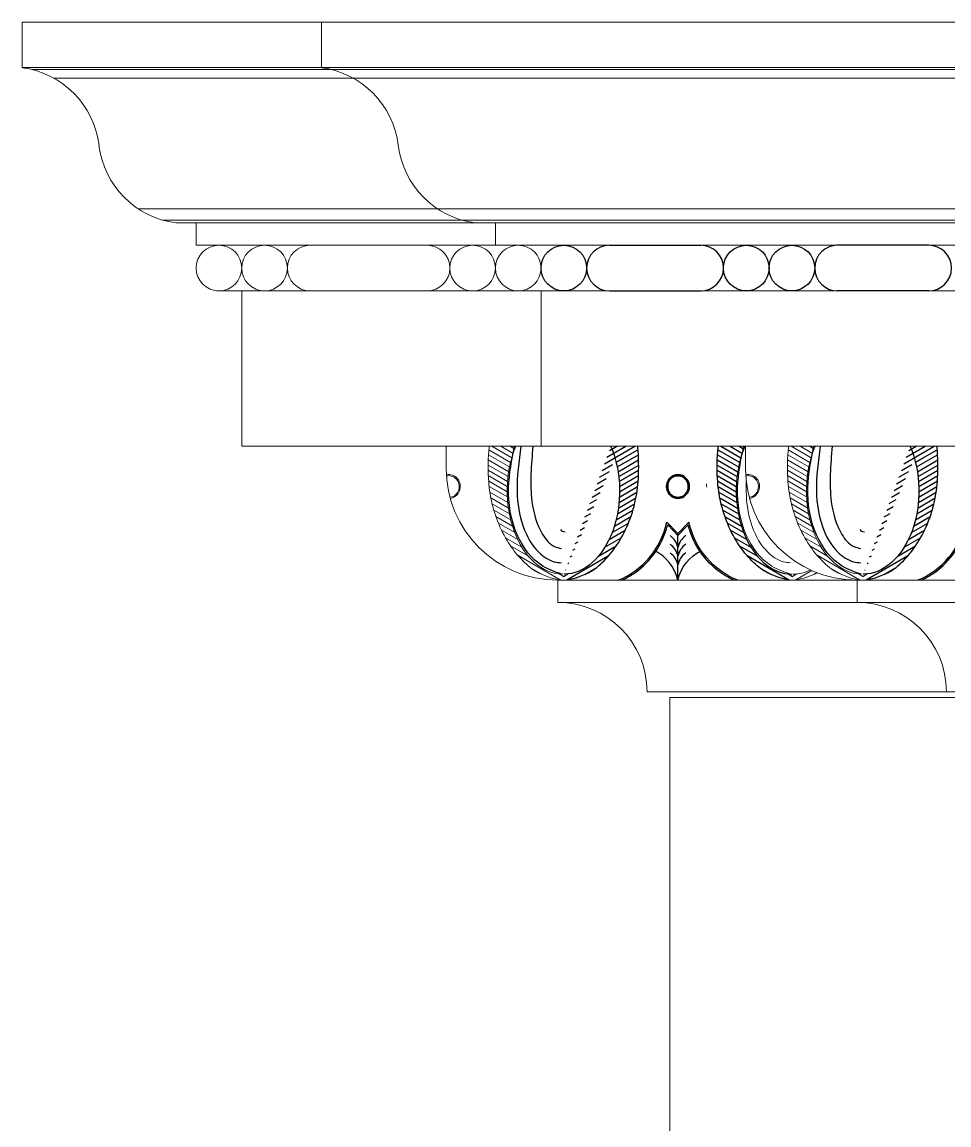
# Model space of a CAD drawing. Header units: millimetres. Extents: x -942 to 1387, y 0 to 1964.
# Drawn here: x -942.1 to -779.5, y 1279.7 to 1473.2 of the extents above; entities that cross this region are included whole.
import ezdxf

# ---------------------------------------------------------------- set-up
doc = ezdxf.new("R2010")
doc.units = ezdxf.units.MM
doc.layers.add('ceco.net 174', color=7, linetype='Continuous')

msp = doc.modelspace()

# ---------------------------------------------------------------- hatches: boundary and pattern name
at = {"layer": 'ceco.net 174'}
h = msp.add_hatch(dxfattribs=at)
h.set_pattern_fill('LINE', color=256, scale=0.25, angle=30, style=0)
h.set_pattern_definition([(30, (-2710.0168, -743.5128), (-0.396875, 0.68740766), [])])
edge = h.paths.add_edge_path()
edge.add_spline(control_points=[(-846.36, 1375.37), (-845.45, 1375.54), (-843.87, 1376.05), (-841.74, 1377.01), (-839.21, 1379.42), (-837.06, 1382.39), (-835.53, 1385.6), (-834.42, 1389.34), (-833.88, 1393.3), (-833.94, 1396.84), (-834.13, 1398.72), (-834.14, 1398.77)], knot_values=[0, 0, 0, 0, 1.778216, 4.322494, 7.679394, 11.44971, 16.024111, 18.840232, 22.952868, 27.800435, 27.933116, 27.933116, 27.933116, 27.933116], degree=3, periodic=0)
edge.add_line((-834.14, 1398.77), (-838.82, 1398.77))
edge.add_ellipse((-847.07, 1390.95), major_axis=(0, -14.6), ratio=0.669184, start_angle=0, end_angle=122.3722, ccw=False)
edge.add_line((-847.07, 1376.35), (-847.16, 1376.35))
edge.add_line((-847.16, 1376.35), (-847.16, 1375.37))
edge.add_line((-847.16, 1375.37), (-846.36, 1375.37))
h = msp.add_hatch(dxfattribs=at)
h.set_pattern_fill('LINE', color=256, scale=0.25, angle=30, style=0)
h.set_pattern_definition([(30, (-2710.0168, -743.5128), (-0.396875, 0.68740766), [])])
edge = h.paths.add_edge_path()
edge.add_spline(control_points=[(-846.36, 1375.37), (-845.45, 1375.54), (-843.87, 1376.05), (-841.74, 1377.01), (-839.21, 1379.42), (-837.06, 1382.39), (-835.53, 1385.6), (-834.42, 1389.34), (-833.88, 1393.3), (-833.94, 1396.84), (-834.13, 1398.72), (-834.14, 1398.77)], knot_values=[0, 0, 0, 0, 1.778216, 4.322494, 7.679394, 11.44971, 16.024111, 18.840232, 22.952868, 27.800435, 27.933116, 27.933116, 27.933116, 27.933116], degree=3, periodic=0)
edge.add_line((-834.14, 1398.77), (-838.82, 1398.77))
edge.add_ellipse((-847.07, 1390.95), major_axis=(0, 14.6), ratio=0.669184, start_angle=180, end_angle=302.3722, ccw=False)
edge.add_line((-847.07, 1376.35), (-847.16, 1376.35))
edge.add_line((-847.16, 1376.35), (-847.16, 1375.37))
edge.add_line((-847.16, 1375.37), (-846.36, 1375.37))
h = msp.add_hatch(dxfattribs=at)
h.set_pattern_fill('LINE', color=256, scale=0.25, angle=30, style=0)
h.set_pattern_definition([(150, (1055.8703, -743.5128), (0.396875, 0.68740766), [])])
edge = h.paths.add_edge_path()
edge.add_spline(control_points=[(-807.79, 1375.37), (-808.69, 1375.54), (-810.28, 1376.05), (-812.4, 1377.01), (-814.93, 1379.42), (-817.09, 1382.39), (-818.62, 1385.6), (-819.72, 1389.34), (-820.27, 1393.3), (-820.21, 1396.84), (-820.01, 1398.72), (-820.01, 1398.77)], knot_values=[0, 0, 0, 0, 1.778216, 4.322494, 7.679394, 11.44971, 16.024111, 18.840232, 22.952868, 27.800435, 27.933116, 27.933116, 27.933116, 27.933116], degree=3, periodic=0)
edge.add_line((-820.01, 1398.77), (-815.33, 1398.77))
edge.add_ellipse((-807.07, 1390.95), major_axis=(0, -14.6), ratio=0.669184, start_angle=237.6278, end_angle=360)
edge.add_line((-807.07, 1376.35), (-806.99, 1376.35))
edge.add_line((-806.99, 1376.35), (-806.99, 1375.37))
edge.add_line((-806.99, 1375.37), (-807.79, 1375.37))
h = msp.add_hatch(dxfattribs=at)
h.set_pattern_fill('LINE', color=256, scale=0.25, angle=30, style=0)
h.set_pattern_definition([(150, (1055.8703, -743.5128), (0.396875, 0.68740766), [])])
edge = h.paths.add_edge_path()
edge.add_spline(control_points=[(-807.79, 1375.37), (-808.69, 1375.54), (-810.28, 1376.05), (-812.4, 1377.01), (-814.93, 1379.42), (-817.09, 1382.39), (-818.62, 1385.6), (-819.72, 1389.34), (-820.27, 1393.3), (-820.21, 1396.84), (-820.01, 1398.72), (-820.01, 1398.77)], knot_values=[0, 0, 0, 0, 1.778216, 4.322494, 7.679394, 11.44971, 16.024111, 18.840232, 22.952868, 27.800435, 27.933116, 27.933116, 27.933116, 27.933116], degree=3, periodic=0)
edge.add_line((-820.01, 1398.77), (-815.33, 1398.77))
edge.add_ellipse((-807.07, 1390.95), major_axis=(0, 14.6), ratio=0.669184, start_angle=57.6278, end_angle=180)
edge.add_line((-807.07, 1376.35), (-806.99, 1376.35))
edge.add_line((-806.99, 1376.35), (-806.99, 1375.37))
edge.add_line((-806.99, 1375.37), (-807.79, 1375.37))
h = msp.add_hatch(dxfattribs=at)
h.set_pattern_fill('LINE', color=256, scale=0.25, angle=30, style=0)
h.set_pattern_definition([(30, (-2657.5168, -743.5128), (-0.396875, 0.68740766), [])])
edge = h.paths.add_edge_path()
edge.add_spline(control_points=[(-793.86, 1375.37), (-792.95, 1375.54), (-791.37, 1376.05), (-789.24, 1377.01), (-786.71, 1379.42), (-784.56, 1382.39), (-783.03, 1385.6), (-781.92, 1389.34), (-781.38, 1393.3), (-781.44, 1396.84), (-781.63, 1398.72), (-781.64, 1398.77)], knot_values=[0, 0, 0, 0, 1.778216, 4.322494, 7.679394, 11.44971, 16.024111, 18.840232, 22.952868, 27.800435, 27.933116, 27.933116, 27.933116, 27.933116], degree=3, periodic=0)
edge.add_line((-781.64, 1398.77), (-786.32, 1398.77))
edge.add_ellipse((-794.57, 1390.95), major_axis=(0, 14.6), ratio=0.669184, start_angle=180, end_angle=302.3722, ccw=False)
edge.add_line((-794.57, 1376.35), (-794.66, 1376.35))
edge.add_line((-794.66, 1376.35), (-794.66, 1375.37))
edge.add_line((-794.66, 1375.37), (-793.86, 1375.37))
h = msp.add_hatch(dxfattribs=at)
h.set_pattern_fill('LINE', color=256, scale=0.25, angle=30, style=0)
h.set_pattern_definition([(30, (-2657.5168, -743.5128), (-0.396875, 0.68740766), [])])
edge = h.paths.add_edge_path()
edge.add_spline(control_points=[(-793.86, 1375.37), (-792.95, 1375.54), (-791.37, 1376.05), (-789.24, 1377.01), (-786.71, 1379.42), (-784.56, 1382.39), (-783.03, 1385.6), (-781.92, 1389.34), (-781.38, 1393.3), (-781.44, 1396.84), (-781.63, 1398.72), (-781.64, 1398.77)], knot_values=[0, 0, 0, 0, 1.778216, 4.322494, 7.679394, 11.44971, 16.024111, 18.840232, 22.952868, 27.800435, 27.933116, 27.933116, 27.933116, 27.933116], degree=3, periodic=0)
edge.add_line((-781.64, 1398.77), (-786.32, 1398.77))
edge.add_ellipse((-794.57, 1390.95), major_axis=(0, -14.6), ratio=0.669184, start_angle=0, end_angle=122.3722, ccw=False)
edge.add_line((-794.57, 1376.35), (-794.66, 1376.35))
edge.add_line((-794.66, 1376.35), (-794.66, 1375.37))
edge.add_line((-794.66, 1375.37), (-793.86, 1375.37))

# ---------------------------------------------------------------- linework, layer by layer
at = {"layer": 'ceco.net 174', "lineweight": 5}
for p, q in [((-942.12, 1473.2), (-942.12, 1465.2)), ((0, 1473.2), (-942.12, 1473.2)), ((-889.62, 1473.2), (-889.62, 1465.2)), ((-942.12, 1465.2), (0, 1465.2)), ((-940.37, 1464.87), (0, 1464.87)), ((-936.56, 1463.37), (0, 1463.37)), ((-921.78, 1440.46), (0, 1440.46)), ((-917.5, 1438.46), (0, 1438.46)), ((-915.13, 1437.96), (0, 1437.96)), ((-911.58, 1434.04), (-911.58, 1437.96)), ((-859.08, 1434.04), (-859.08, 1437.96)), ((-911.58, 1434.04), (0, 1434.04)), ((-899.58, 1434.04), (-871.08, 1434.04)), ((-908.04, 1426.04), (0, 1426.04)), ((-903.58, 1426.04), (-903.58, 1398.8)), ((-891.58, 1426.04), (-871.08, 1426.04)), ((-851.08, 1426.04), (-851.08, 1398.8)), ((-903.58, 1398.8), (0, 1398.8)), ((-867.72, 1394.88), (-867.72, 1398.8)), ((-856.6, 1395.15), (-860.3, 1397.29)), ((-856.42, 1395.96), (-860.24, 1398.17)), ((-856.21, 1396.76), (-859.69, 1398.77)), ((-855.97, 1397.53), (-858.11, 1398.77)), ((-855.69, 1398.29), (-856.52, 1398.77)), ((-838.63, 1398.29), (-837.8, 1398.77)), ((-838.35, 1397.53), (-836.21, 1398.77)), ((-838.11, 1396.76), (-834.63, 1398.77)), ((-837.9, 1395.96), (-834.08, 1398.17)), ((-837.72, 1395.15), (-834.01, 1397.29)), ((-815.22, 1394.88), (-815.22, 1398.8)), ((-804.1, 1395.15), (-807.8, 1397.29)), ((-803.92, 1395.96), (-807.74, 1398.17)), ((-803.71, 1396.76), (-807.19, 1398.77)), ((-803.47, 1397.53), (-805.61, 1398.77)), ((-803.19, 1398.29), (-804.02, 1398.77)), ((-786.13, 1398.29), (-785.3, 1398.77)), ((-785.85, 1397.53), (-783.71, 1398.77)), ((-785.61, 1396.76), (-782.13, 1398.77)), ((-785.4, 1395.96), (-781.58, 1398.17)), ((-785.22, 1395.15), (-781.51, 1397.29)), ((-856.87, 1393.47), (-860.37, 1395.49)), ((-856.75, 1394.32), (-860.35, 1396.4)), ((-837.57, 1394.32), (-833.97, 1396.4)), ((-837.45, 1393.47), (-833.95, 1395.49)), ((-804.37, 1393.47), (-807.87, 1395.49)), ((-804.25, 1394.32), (-807.85, 1396.4)), ((-785.07, 1394.32), (-781.47, 1396.4)), ((-784.95, 1393.47), (-781.45, 1395.49)), ((-856.95, 1392.6), (-860.36, 1394.57)), ((-857, 1391.72), (-860.33, 1393.64)), ((-837.37, 1392.6), (-833.96, 1394.57)), ((-837.32, 1391.72), (-833.98, 1393.64)), ((-804.45, 1392.6), (-807.86, 1394.57)), ((-804.5, 1391.72), (-807.83, 1393.64)), ((-784.87, 1392.6), (-781.46, 1394.57)), ((-784.82, 1391.72), (-781.48, 1393.64)), ((-857.02, 1390.81), (-860.28, 1392.69)), ((-856.99, 1389.88), (-860.19, 1391.72)), ((-837.33, 1389.88), (-834.13, 1391.72)), ((-837.3, 1390.81), (-834.04, 1392.69)), ((-804.52, 1390.81), (-807.78, 1392.69)), ((-804.49, 1389.88), (-807.69, 1391.72)), ((-784.83, 1389.88), (-781.63, 1391.72)), ((-784.8, 1390.81), (-781.54, 1392.69)), ((-856.92, 1388.92), (-860.06, 1390.73)), ((-856.81, 1387.94), (-859.88, 1389.71)), ((-837.51, 1387.94), (-834.44, 1389.71)), ((-837.4, 1388.92), (-834.26, 1390.73)), ((-804.42, 1388.92), (-807.56, 1390.73)), ((-804.31, 1387.94), (-807.38, 1389.71)), ((-785.01, 1387.94), (-781.94, 1389.71)), ((-784.9, 1388.92), (-781.76, 1390.73)), ((-856.64, 1386.92), (-859.65, 1388.66)), ((-856.41, 1385.87), (-859.36, 1387.58)), ((-837.91, 1385.87), (-834.96, 1387.58)), ((-837.68, 1386.92), (-834.67, 1388.66)), ((-804.14, 1386.92), (-807.15, 1388.66)), ((-803.91, 1385.87), (-806.86, 1387.58)), ((-785.41, 1385.87), (-782.46, 1387.58)), ((-785.18, 1386.92), (-782.17, 1388.66)), ((-856.1, 1384.78), (-859, 1386.46)), ((-838.22, 1384.78), (-835.32, 1386.46)), ((-803.6, 1384.78), (-806.5, 1386.46)), ((-785.72, 1384.78), (-782.82, 1386.46)), ((-855.7, 1383.63), (-858.56, 1385.28)), ((-855.17, 1382.41), (-858.01, 1384.05)), ((-839.15, 1382.41), (-836.31, 1384.05)), ((-838.62, 1383.63), (-835.76, 1385.28)), ((-803.2, 1383.63), (-806.06, 1385.28)), ((-802.67, 1382.41), (-805.51, 1384.05)), ((-786.65, 1382.41), (-783.81, 1384.05)), ((-786.12, 1383.63), (-783.26, 1385.28)), ((-854.44, 1381.07), (-857.32, 1382.74)), ((-839.88, 1381.07), (-837, 1382.74)), ((-801.94, 1381.07), (-804.82, 1382.74)), ((-787.38, 1381.07), (-784.5, 1382.74)), ((-853.31, 1379.5), (-856.43, 1381.3)), ((-847.74, 1375.37), (-855.17, 1379.66)), ((-846.58, 1375.37), (-839.15, 1379.66)), ((-841.01, 1379.5), (-837.89, 1381.3)), ((-800.81, 1379.5), (-803.93, 1381.3)), ((-795.24, 1375.37), (-802.67, 1379.66)), ((-794.08, 1375.37), (-786.65, 1379.66)), ((-788.51, 1379.5), (-785.39, 1381.3)), ((-850.89, 1376.27), (-852.82, 1377.38)), ((-847.16, 1375.95), (-847.91, 1376.38)), ((-847.16, 1375.95), (-846.41, 1376.38)), ((-843.43, 1376.27), (-841.5, 1377.38)), ((-806.99, 1375.95), (-806.24, 1376.38)), ((-806.41, 1375.37), (-803.6, 1376.99)), ((-803.25, 1376.27), (-802.67, 1376.61)), ((-798.39, 1376.27), (-800.32, 1377.38)), ((-794.66, 1375.95), (-795.41, 1376.38)), ((-794.66, 1375.95), (-793.91, 1376.38)), ((-790.93, 1376.27), (-789, 1377.38)), ((-848.14, 1371.39), (-848.14, 1375.3)), ((-848.14, 1375.3), (0, 1375.3)), ((-795.64, 1371.39), (-795.64, 1375.3)), ((-848.14, 1371.39), (0, 1371.39)), ((-832.48, 1355.72), (0, 1355.72)), ((-828.48, 1354.73), (0, 1354.73)), ((-828.48, 1354.73), (-828.48, 1189.3))]:
    msp.add_line(p, q, dxfattribs=at)
at = {"layer": 'ceco.net 174'}
for p, q in [((-839.08, 1434.04), (-822.98, 1434.04)), ((-783.08, 1434.04), (-799.19, 1434.04)), ((-839.08, 1426.04), (-822.98, 1426.04)), ((-783.08, 1426.04), (-799.19, 1426.04)), ((-829, 1385.49), (-827.07, 1383.5)), ((-829, 1385.49), (-827.07, 1383.5)), ((-825.15, 1385.49), (-827.07, 1383.5)), ((-825.15, 1385.49), (-827.07, 1383.5)), ((-828.86, 1384.99), (-827.07, 1383.14)), ((-828.86, 1384.99), (-827.07, 1383.14)), ((-825.28, 1384.99), (-827.07, 1383.14)), ((-825.28, 1384.99), (-827.07, 1383.14)), ((-827.07, 1375.27), (-827.07, 1383.5)), ((-827.07, 1375.27), (-827.07, 1383.5))]:
    msp.add_line(p, q, dxfattribs=at)
at = {"layer": 'ceco.net 174', "lineweight": 5}
for centre in [(-907.58, 1430.04), (-899.58, 1430.04), (-863.08, 1430.04), (-855.08, 1430.04)]:
    msp.add_circle(centre, 4, dxfattribs=at)
at = {"layer": 'ceco.net 174'}
for centre in [(-847.08, 1430.04), (-815.08, 1430.04), (-807.08, 1430.04)]:
    msp.add_circle(centre, 4, dxfattribs=at)
at = {"layer": 'ceco.net 174', "lineweight": 5}
for centre, radius, start, end in [((-944.15, 1449.69), 15.64, 6.9297, 82.5438), ((-891.65, 1449.69), 15.64, 6.9297, 82.5438), ((-913.1, 1453.47), 15.64, 186.9297, 262.5438), ((-860.6, 1453.47), 15.64, 186.9297, 262.5438), ((-891.58, 1430.04), 4, 90, 270), ((-871.08, 1430.04), 4, 270, 90), ((-848.14, 1394.88), 19.58, 180, 270), ((-795.64, 1394.88), 19.58, 180, 270), ((-848.14, 1355.72), 15.66, 0, 90), ((-795.64, 1355.72), 15.66, 0, 90)]:
    msp.add_arc(centre, radius, start, end, dxfattribs=at)
at = {"layer": 'ceco.net 174'}
for centre, radius, start, end in [((-839.08, 1430.04), 4, 90, 270), ((-823.08, 1430.04), 4, 270, 90), ((-799.08, 1430.04), 4, 90, 270), ((-783.08, 1430.04), 4, 270, 90), ((-830.36, 1380.36), 3.35, 10.928, 54.8166), ((-830.36, 1378.85), 3.35, 10.928, 54.8166), ((-823.78, 1380.36), 3.35, 125.1834, 169.072), ((-823.78, 1378.85), 3.35, 125.1834, 169.072), ((-830.36, 1377.34), 3.35, 10.928, 54.8166), ((-823.78, 1377.34), 3.35, 125.1834, 169.072)]:
    msp.add_arc(centre, radius, start, end, dxfattribs=at)
at = {"layer": 'ceco.net 174', "lineweight": 5}
for centre, major_axis, ratio, start_param, end_param in [((-847.25, 1390.95), (0, 14.6), 0.669184, 1.005794, 3.141593), ((-794.75, 1390.95), (0, 14.6), 0.669184, 1.005794, 3.141593), ((-867.25, 1391.72), (0, 2.1), 0.951264, 3.263453, 6.506145), ((-814.75, 1391.72), (0, 2.1), 0.951264, 3.263453, 6.506145)]:
    msp.add_ellipse(centre, major_axis=major_axis, ratio=ratio, start_param=start_param, end_param=end_param, dxfattribs=at)
at = {"layer": 'ceco.net 174', "lineweight": 5, "extrusion": (0, 0, -1)}
for centre, start_param in [((-847.07, 1390.95), 4.147387), ((-794.57, 1390.95), 4.147387), ((-806.9, 1390.95), 5.96253)]:
    msp.add_ellipse(centre, major_axis=(0, -14.6), ratio=0.669184, start_param=start_param, end_param=6.283185, dxfattribs=at)
at = {"layer": 'ceco.net 174', "extrusion": (0, 0, -1)}
for centre, major_axis, ratio, start_param, end_param in [((-847.07, 1390.95), (0, -14.6), 0.669184, 4.147387, 6.283185), ((-847.07, 1390.95), (0, 14.6), 0.669184, 1.005794, 3.141593), ((-794.57, 1390.95), (0, 14.6), 0.669184, 1.005794, 3.141593), ((-794.57, 1390.95), (0, -14.6), 0.669184, 4.147387, 6.283185), ((-827.07, 1391.72), (0, 2.1), 0.951264, 4.712389, 10.995574), ((-811.78, 1388.81), (0, 14.44), 0.951264, 3.496213, 4.480237), ((-811.78, 1388.81), (0, 14.44), 0.951264, 3.496213, 4.480237), ((-819.92, 1373.43), (0, 7.74), 0.951264, -1.330793, -0.430056), ((-819.92, 1373.43), (0, 7.74), 0.951264, -1.330793, -0.430056)]:
    msp.add_ellipse(centre, major_axis=major_axis, ratio=ratio, start_param=start_param, end_param=end_param, dxfattribs=at)
at = {"layer": 'ceco.net 174'}
for centre, major_axis, ratio, start_param, end_param in [((-807.07, 1390.95), (0, -14.6), 0.669184, 4.147387, 6.283185), ((-807.07, 1390.95), (0, 14.6), 0.669184, 1.005794, 3.141593), ((-827.07, 1391.72), (0, 2.1), 0.951264, 1.570796327050552, 7.853981634230139), ((-842.37, 1388.81), (0, 14.44), 0.951264, 3.496213, 4.480237), ((-842.37, 1388.81), (0, 14.44), 0.951264, 3.496213, 4.480237), ((-789.87, 1388.81), (0, 14.44), 0.951264, 3.496213, 4.480237), ((-789.87, 1388.81), (0, 14.44), 0.951264, 3.496213, 4.480237), ((-834.23, 1373.43), (0, 7.74), 0.951264, -1.330793, -0.430056), ((-834.23, 1373.43), (0, 7.74), 0.951264, -1.330793, -0.430056)]:
    msp.add_ellipse(centre, major_axis=major_axis, ratio=ratio, start_param=start_param, end_param=end_param, dxfattribs=at)
at = {"layer": 'ceco.net 174', "lineweight": 5}
for points, knots in [([(-847.96, 1375.37), (-848.87, 1375.54), (-850.45, 1376.05), (-852.57, 1377.01), (-855.11, 1379.42), (-857.26, 1382.39), (-858.79, 1385.6), (-859.9, 1389.34), (-860.44, 1393.3), (-860.38, 1396.84), (-860.19, 1398.72), (-860.18, 1398.77)], [0, 0, 0, 0, 1.778216, 4.322494, 7.679394, 11.44971, 16.024111, 18.840232, 22.952868, 27.800435, 27.933116, 27.933116, 27.933116, 27.933116]), ([(-846.36, 1375.37), (-845.45, 1375.54), (-843.87, 1376.05), (-841.74, 1377.01), (-839.21, 1379.42), (-837.06, 1382.39), (-835.53, 1385.6), (-834.42, 1389.34), (-833.88, 1393.3), (-833.94, 1396.84), (-834.13, 1398.72), (-834.14, 1398.77)], [0, 0, 0, 0, 1.778216, 4.322494, 7.679394, 11.44971, 16.024111, 18.840232, 22.952868, 27.800435, 27.933116, 27.933116, 27.933116, 27.933116]), ([(-807.33, 1376.35), (-808.46, 1376.75), (-811.83, 1377.94), (-815.9, 1383.47), (-817.06, 1391.2), (-816.05, 1396.38), (-815.58, 1398.77)], [0, 0, 0, 0, 3.547585, 10.610019, 19.101009, 26.373646, 26.373646, 26.373646, 26.373646]), ([(-795.46, 1375.37), (-796.37, 1375.54), (-797.95, 1376.05), (-800.07, 1377.01), (-802.61, 1379.42), (-804.76, 1382.39), (-806.29, 1385.6), (-807.4, 1389.34), (-807.94, 1393.3), (-807.88, 1396.84), (-807.69, 1398.72), (-807.68, 1398.77)], [0, 0, 0, 0, 1.778216, 4.322494, 7.679394, 11.44971, 16.024111, 18.840232, 22.952868, 27.800435, 27.933116, 27.933116, 27.933116, 27.933116]), ([(-793.86, 1375.37), (-792.95, 1375.54), (-791.37, 1376.05), (-789.24, 1377.01), (-786.71, 1379.42), (-784.56, 1382.39), (-783.03, 1385.6), (-781.92, 1389.34), (-781.38, 1393.3), (-781.44, 1396.84), (-781.63, 1398.72), (-781.64, 1398.77)], [0, 0, 0, 0, 1.778216, 4.322494, 7.679394, 11.44971, 16.024111, 18.840232, 22.952868, 27.800435, 27.933116, 27.933116, 27.933116, 27.933116]), ([(-867.06, 1389.83), (-867.04, 1389.83), (-867.01, 1389.83), (-866.66, 1389.89), (-866.34, 1390.04), (-865.82, 1390.5), (-865.63, 1390.81), (-865.47, 1391.34), (-865.45, 1391.53), (-865.45, 1391.72), (-865.45, 1391.93), (-865.48, 1392.14), (-865.66, 1392.68), (-865.86, 1392.99), (-866.39, 1393.43), (-866.72, 1393.57), (-867.26, 1393.64), (-867.47, 1393.62), (-867.68, 1393.57)], [9.531081, 9.531081, 9.531081, 9.531081, 9.56653, 9.56653, 10.131743, 10.131743, 10.696955, 10.696955, 10.995574, 10.995574, 10.995574, 11.328016, 11.328016, 11.893229, 11.893229, 12.458441, 12.458441, 12.80871, 12.80871, 12.80871, 12.80871]), ([(-814.56, 1389.83), (-814.54, 1389.83), (-814.51, 1389.83), (-814.16, 1389.89), (-813.84, 1390.04), (-813.32, 1390.5), (-813.13, 1390.81), (-812.97, 1391.34), (-812.95, 1391.53), (-812.95, 1391.72), (-812.95, 1391.93), (-812.98, 1392.14), (-813.16, 1392.68), (-813.36, 1392.99), (-813.89, 1393.43), (-814.22, 1393.57), (-814.76, 1393.64), (-814.97, 1393.62), (-815.18, 1393.57)], [9.531081, 9.531081, 9.531081, 9.531081, 9.56653, 9.56653, 10.131743, 10.131743, 10.696955, 10.696955, 10.995574, 10.995574, 10.995574, 11.328016, 11.328016, 11.893229, 11.893229, 12.458441, 12.458441, 12.80871, 12.80871, 12.80871, 12.80871]), ([(-815.09, 1392.6), (-815.11, 1392.01), (-815.14, 1389.35), (-814.48, 1384.88), (-812.05, 1380.48), (-809.23, 1378.52), (-807.76, 1378.39), (-807.33, 1378.35)], [6.199036, 6.199036, 6.199036, 6.199036, 7.960542, 14.18794, 19.515644, 22.650055, 23.921532, 23.921532, 23.921532, 23.921532]), ([(-806.19, 1375.37), (-805.28, 1375.54), (-804.04, 1375.94), (-803.05, 1376.35), (-802.6, 1376.58)], [0, 0, 0, 0, 1.778216, 3.368618, 3.368618, 3.368618, 3.368618])]:
    msp.add_open_spline(points, degree=3, knots=knots, dxfattribs=at)
at = {"layer": 'ceco.net 174'}
for points, knots in [([(-847.51, 1376.35), (-848.63, 1376.75), (-852, 1377.94), (-856.07, 1383.47), (-857.23, 1391.2), (-856.22, 1396.38), (-855.76, 1398.77)], [0, 0, 0, 0, 3.547585, 10.610019, 19.101009, 26.373646, 26.373646, 26.373646, 26.373646]), ([(-854.61, 1398.77), (-854.98, 1396.13), (-855.62, 1391.43), (-854.66, 1384.88), (-852.22, 1380.48), (-849.4, 1378.52), (-847.93, 1378.39), (-847.51, 1378.35)], [0, 0, 0, 0, 7.960542, 14.18794, 19.515644, 22.650055, 23.921532, 23.921532, 23.921532, 23.921532]), ([(-852.51, 1398.77), (-852.8, 1395.51), (-853.27, 1390.23), (-851.61, 1384.16), (-849.34, 1381.25), (-847.93, 1380.94), (-847.51, 1380.85)], [0, 0, 0, 0, 9.708222, 15.739888, 18.694225, 19.9821, 19.9821, 19.9821, 19.9821]), ([(-846.36, 1375.37), (-845.45, 1375.54), (-843.87, 1376.05), (-841.74, 1377.01), (-839.21, 1379.42), (-837.06, 1382.39), (-835.53, 1385.6), (-834.42, 1389.34), (-833.88, 1393.3), (-833.94, 1396.84), (-834.13, 1398.72), (-834.14, 1398.77)], [0, 0, 0, 0, 1.778216, 4.322494, 7.679394, 11.44971, 16.024111, 18.840232, 22.952868, 27.800435, 27.933116, 27.933116, 27.933116, 27.933116]), ([(-846.36, 1375.37), (-845.45, 1375.54), (-843.87, 1376.05), (-841.74, 1377.01), (-839.21, 1379.42), (-837.06, 1382.39), (-835.53, 1385.6), (-834.42, 1389.34), (-833.88, 1393.3), (-833.94, 1396.84), (-834.13, 1398.72), (-834.14, 1398.77)], [0, 0, 0, 0, 1.778216, 4.322494, 7.679394, 11.44971, 16.024111, 18.840232, 22.952868, 27.800435, 27.933116, 27.933116, 27.933116, 27.933116]), ([(-807.79, 1375.37), (-808.69, 1375.54), (-810.28, 1376.05), (-812.4, 1377.01), (-814.93, 1379.42), (-817.09, 1382.39), (-818.62, 1385.6), (-819.72, 1389.34), (-820.27, 1393.3), (-820.21, 1396.84), (-820.01, 1398.72), (-820.01, 1398.77)], [0, 0, 0, 0, 1.778216, 4.322494, 7.679394, 11.44971, 16.024111, 18.840232, 22.952868, 27.800435, 27.933116, 27.933116, 27.933116, 27.933116]), ([(-807.79, 1375.37), (-808.69, 1375.54), (-810.28, 1376.05), (-812.4, 1377.01), (-814.93, 1379.42), (-817.09, 1382.39), (-818.62, 1385.6), (-819.72, 1389.34), (-820.27, 1393.3), (-820.21, 1396.84), (-820.01, 1398.72), (-820.01, 1398.77)], [0, 0, 0, 0, 1.778216, 4.322494, 7.679394, 11.44971, 16.024111, 18.840232, 22.952868, 27.800435, 27.933116, 27.933116, 27.933116, 27.933116]), ([(-795.01, 1376.35), (-796.13, 1376.75), (-799.5, 1377.94), (-803.57, 1383.47), (-804.73, 1391.2), (-803.72, 1396.38), (-803.26, 1398.77)], [0, 0, 0, 0, 3.547585, 10.610019, 19.101009, 26.373646, 26.373646, 26.373646, 26.373646]), ([(-802.11, 1398.77), (-802.48, 1396.13), (-803.12, 1391.43), (-802.16, 1384.88), (-799.72, 1380.48), (-796.9, 1378.52), (-795.43, 1378.39), (-795.01, 1378.35)], [0, 0, 0, 0, 7.960542, 14.18794, 19.515644, 22.650055, 23.921532, 23.921532, 23.921532, 23.921532]), ([(-800.01, 1398.77), (-800.3, 1395.51), (-800.77, 1390.23), (-799.11, 1384.16), (-796.84, 1381.25), (-795.43, 1380.94), (-795.01, 1380.85)], [0, 0, 0, 0, 9.708222, 15.739888, 18.694225, 19.9821, 19.9821, 19.9821, 19.9821]), ([(-793.86, 1375.37), (-792.95, 1375.54), (-791.37, 1376.05), (-789.24, 1377.01), (-786.71, 1379.42), (-784.56, 1382.39), (-783.03, 1385.6), (-781.92, 1389.34), (-781.38, 1393.3), (-781.44, 1396.84), (-781.63, 1398.72), (-781.64, 1398.77)], [0, 0, 0, 0, 1.778216, 4.322494, 7.679394, 11.44971, 16.024111, 18.840232, 22.952868, 27.800435, 27.933116, 27.933116, 27.933116, 27.933116]), ([(-793.86, 1375.37), (-792.95, 1375.54), (-791.37, 1376.05), (-789.24, 1377.01), (-786.71, 1379.42), (-784.56, 1382.39), (-783.03, 1385.6), (-781.92, 1389.34), (-781.38, 1393.3), (-781.44, 1396.84), (-781.63, 1398.72), (-781.64, 1398.77)], [0, 0, 0, 0, 1.778216, 4.322494, 7.679394, 11.44971, 16.024111, 18.840232, 22.952868, 27.800435, 27.933116, 27.933116, 27.933116, 27.933116]), ([(-825.27, 1391.72), (-825.27, 1391.93), (-825.31, 1392.14), (-825.48, 1392.68), (-825.69, 1392.99), (-826.22, 1393.43), (-826.55, 1393.57), (-827.22, 1393.65), (-827.56, 1393.59), (-828.17, 1393.27), (-828.43, 1393.02), (-828.79, 1392.41), (-828.88, 1392.05), (-828.87, 1391.33), (-828.76, 1390.97), (-828.39, 1390.37), (-828.12, 1390.13), (-827.5, 1389.84), (-827.15, 1389.79), (-826.49, 1389.89), (-826.17, 1390.04), (-825.65, 1390.5), (-825.45, 1390.81), (-825.3, 1391.34), (-825.27, 1391.53), (-825.27, 1391.72)], [4.712389, 4.712389, 4.712389, 4.712389, 5.044831, 5.044831, 5.610044, 5.610044, 6.175256, 6.175256, 6.740468, 6.740468, 7.305681, 7.305681, 7.870893, 7.870893, 8.436106, 8.436106, 9.001318, 9.001318, 9.56653, 9.56653, 10.131743, 10.131743, 10.696955, 10.696955, 10.995574, 10.995574, 10.995574, 10.995574]), ([(-828.87, 1391.72), (-828.87, 1391.93), (-828.84, 1392.14), (-828.66, 1392.68), (-828.46, 1392.99), (-827.93, 1393.43), (-827.6, 1393.57), (-826.93, 1393.65), (-826.59, 1393.59), (-825.98, 1393.27), (-825.72, 1393.02), (-825.36, 1392.41), (-825.27, 1392.05), (-825.28, 1391.33), (-825.38, 1390.97), (-825.76, 1390.37), (-826.03, 1390.13), (-826.65, 1389.84), (-826.99, 1389.79), (-827.66, 1389.89), (-827.98, 1390.04), (-828.5, 1390.5), (-828.69, 1390.81), (-828.85, 1391.34), (-828.87, 1391.53), (-828.87, 1391.72)], [4.712389, 4.712389, 4.712389, 4.712389, 5.044831, 5.044831, 5.610044, 5.610044, 6.175256, 6.175256, 6.740468, 6.740468, 7.305681, 7.305681, 7.870893, 7.870893, 8.436106, 8.436106, 9.001318, 9.001318, 9.56653, 9.56653, 10.131743, 10.131743, 10.696955, 10.696955, 10.995574, 10.995574, 10.995574, 10.995574]), ([(-847.69, 1384.16), (-847.54, 1383.99), (-847.44, 1383.92), (-847.26, 1383.87), (-847.1, 1383.83), (-846.87, 1383.78)], [18.841496, 18.841496, 18.841496, 18.841496, 19.308586, 19.308586, 19.9821, 19.9821, 19.9821, 19.9821]), ([(-836.88, 1375.3), (-836.21, 1375.6), (-835.57, 1375.95), (-833.61, 1377.24), (-832.41, 1378.36), (-830.43, 1380.97), (-829.66, 1382.46), (-829.04, 1384.35), (-828.94, 1384.67), (-828.86, 1384.99)], [3.5446303, 3.5446303, 3.5446303, 3.5446303, 3.6991761, 3.6991761, 4.0399493, 4.0399493, 4.3807224, 4.3807224, 4.4488589, 4.4488589, 4.4488589, 4.4488589]), ([(-817.27, 1375.3), (-817.93, 1375.6), (-818.57, 1375.95), (-820.53, 1377.24), (-821.74, 1378.36), (-823.71, 1380.97), (-824.49, 1382.46), (-825.11, 1384.35), (-825.2, 1384.67), (-825.28, 1384.99)], [3.5446303, 3.5446303, 3.5446303, 3.5446303, 3.6991761, 3.6991761, 4.0399493, 4.0399493, 4.3807224, 4.3807224, 4.4488589, 4.4488589, 4.4488589, 4.4488589]), ([(-795.19, 1384.16), (-795.04, 1383.99), (-794.94, 1383.92), (-794.76, 1383.87), (-794.6, 1383.83), (-794.37, 1383.78)], [18.841496, 18.841496, 18.841496, 18.841496, 19.308586, 19.308586, 19.9821, 19.9821, 19.9821, 19.9821]), ([(-784.38, 1375.3), (-783.71, 1375.6), (-783.07, 1375.95), (-781.11, 1377.24), (-779.91, 1378.36), (-777.93, 1380.97), (-777.16, 1382.46), (-776.54, 1384.35), (-776.44, 1384.67), (-776.36, 1384.99)], [3.5446303, 3.5446303, 3.5446303, 3.5446303, 3.6991761, 3.6991761, 4.0399493, 4.0399493, 4.3807224, 4.3807224, 4.4488589, 4.4488589, 4.4488589, 4.4488589])]:
    msp.add_open_spline(points, degree=3, knots=knots, dxfattribs=at)
at = {"layer": 'ceco.net 174', "lineweight": 5}
msp.add_open_spline([(-822.01, 1391.62), (-822.04, 1391.81), (-822.06, 1392.01), (-822.07, 1392.21)], degree=3, dxfattribs=at)

doc.saveas('drawing.dxf')
